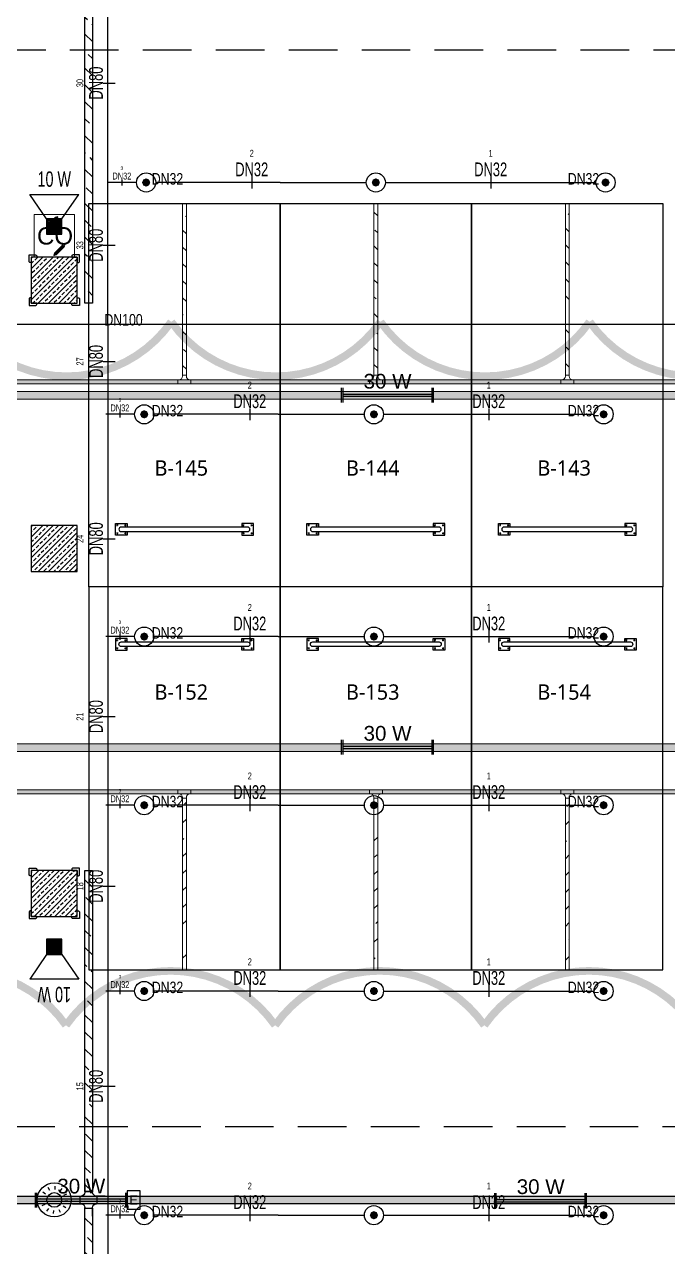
# Model space of a CAD drawing. Header units: millimetres. Extents: x -379292 to 1221486, y 92049 to 447512.
# Drawn here: x -218145 to -209745, y 236010 to 251956 of the extents above; entities that cross this region are included whole.
import ezdxf
from ezdxf.enums import TextEntityAlignment as Align

# ---------------------------------------------------------------- set-up
doc = ezdxf.new("R2010")
doc.units = ezdxf.units.MM
doc.linetypes.add('HIDDEN', pattern=[9.525, 6.35, -3.175])
for name, color, linetype in [('-M-YNGN-BORUID', 7, 'Continuous'), ('-M-YNGN-BORUUZUN', 7, 'Continuous'), ('-M-YNGN-BORUYUK', 7, 'Continuous'), ('-M-YNGN-SPR-YUK', 7, 'Continuous'), ('-M-YNGN-ZON1-CAP-', 7, 'Continuous'), ('-M-YNGN-ZON1-SPR-', 7, 'Continuous'), ('05_HATCH CONCRETE', 141, 'Continuous'), ('05_SYMBOL', 2, 'Continuous'), ('08_DEDECTOR FLASOR', 3, 'Continuous'), ('08_HORN', 4, 'Continuous'), ('08_LAMP', 4, 'Continuous'), ('08_LOUD SYSTEM', 4, 'Continuous'), ('202-A-Y-MahalAd', 141, 'Continuous'), ('E_CT_ZA', 6, 'Continuous')]:
    doc.layers.add(name, color=color, linetype=linetype)
doc.layers.add('-M-YNGN-SPR-CAPCIZGI', color=188, linetype='Continuous', plot=False)
for name, color, linetype, lineweight in [('-M-YNGN-ZON1', 5, 'SP', 30), ('08_DEDECTOR', 3, 'Continuous', 9), ('E_CT_AYDINLATMA', 3, 'Continuous', 9), ('E_CT_KIRMIZI', 1, 'Continuous', 9)]:
    doc.layers.add(name, color=color, linetype=linetype, lineweight=lineweight)
doc.styles.add('CIZGI', font='tahoma.ttf', dxfattribs={"width": 0.8, "oblique": 20})
doc.styles.add('HCAD', font='HCAD.SHX', dxfattribs={"width": 0.8, "height": 0.2})
doc.styles.add('PIPESIZE', font='hcad.shx', dxfattribs={"width": 0.8})
doc.styles.add('SPR-NOT', font='romans.shx')
doc.styles.get("Standard").update_dxf_attribs({"font": 'segoeuil.ttf'})
doc.styles.add('TR', font='tsimpali.shx', dxfattribs={"width": 0.7})
doc.styles.add('YAZI-2', font='arial.ttf', dxfattribs={"height": 2})
doc.styles.add('YAZI-3', font='arial.ttf', dxfattribs={"height": 3})
doc.linetypes.add('SP', pattern='A,2,-0.1,["SP",CIZGI,S=0.14,R=0.2,X=0,Y=-0.07],-0.255', length=2.355)
pattern_1 = [(225, (905000, -3e-07), (67.351921, -67.351921), []), (225, (904932.65, -3e-07), (67.351921, -67.351921), [47.625, -23.8125])]

# ---------------------------------------------------------------- blocks, each defined once
blk = doc.blocks.new('202_Vida')
at = {"color": 0, "linetype": 'ByBlock', "ltscale": 0.2}
for points in [[(1, 0), (-1, 0)], [(0, 1), (0, -1)]]:
    blk.add_lwpolyline(points, dxfattribs=at)
at = {"color": 0, "linetype": 'ByBlock'}
for radius in [0.42, 0.23, 0.155]:
    blk.add_circle((0, 0), radius, dxfattribs=at)
blk = doc.blocks.new('202_Stoper')
at = {"color": 0, "linetype": 'ByBlock'}
for points in [[(-750, -30), (-750, -75), (-900, -75), (-900, 75), (-750, 75), (-750, 30)], [(750, -30), (750, -75), (900, -75), (900, 75), (750, 75), (750, 30)]]:
    blk.add_lwpolyline(points, dxfattribs=at)
blk.add_lwpolyline([(825, -30, 1), (825, 30), (-825, 30, 1), (-825, -30)], format="xyb", close=True, dxfattribs=at)
at = {"color": 0, "linetype": 'ByBlock', "yscale": 10, "zscale": 10, "rotation": 180}
for p, xscale in [((-877, 53), -10), ((-772, 53), 10), ((772, 53), -10), ((877, 53), 10)]:
    blk.add_blockref('202_Vida', p, dxfattribs=dict(at, xscale=xscale))
at = {"color": 0, "linetype": 'ByBlock', "yscale": 10, "zscale": 10}
for p, xscale in [((-877, -52), 10), ((-772, -52), -10), ((772, -52), 10), ((877, -52), -10)]:
    blk.add_blockref('202_Vida', p, dxfattribs=dict(at, xscale=xscale))
blk = doc.blocks.new('202_Mahalblok')
at = {"color": 0, "linetype": 'ByBlock', "flags": 128}
blk.add_lwpolyline([(0, 0), (0, 5000), (2500, 5000), (2500, 0)], close=True, dxfattribs=at)
at = {"color": 252}
blk.add_blockref('202_Stoper', (1250, 750), dxfattribs=at)
at = {"color": 0, "linetype": 'ByBlock', "ltscale": 25}
blk.add_attdef('MAHALNO', text='', height=200, dxfattribs=at).set_placement((1209, 1390), align=Align.BOTTOM_CENTER)
blk = doc.blocks.new('bariyer')
at = {"color": 8, "ltscale": 25}
blk.add_lwpolyline([(0, -70), (15, -70, 0.414214), (30, -55), (30, 30), (-55, 30, 0.414214), (-70, 15), (-70, 0), (0, 0)], format="xyb", close=True, dxfattribs=at)
blk = doc.blocks.new('OtoParkBodrumKatMimari')
at = {"layer": '05_HATCH CONCRETE'}
h = blk.add_hatch(dxfattribs=at)
h.set_pattern_fill('ANSI33', color=8, scale=15, angle=180, style=0)
h.set_pattern_definition(pattern_1)
h.paths.add_polyline_path([(28900, 148100), (28300, 148100), (28300, 147500), (28900, 147500)])
h = blk.add_hatch(dxfattribs=at)
h.set_pattern_fill('ANSI33', color=8, scale=15, angle=180, style=0)
h.set_pattern_definition(pattern_1)
h.paths.add_polyline_path([(28900, 144600), (28300, 144600), (28300, 144000), (28900, 144000)])
h = blk.add_hatch(dxfattribs=at)
h.set_pattern_fill('ANSI33', color=8, scale=15, angle=180, style=0)
h.set_pattern_definition(pattern_1)
h.paths.add_polyline_path([(28900, 140100), (28300, 140100), (28300, 139500), (28900, 139500)])
at = {"color": 5}
for points in [[(28900, 148100), (28300, 148100), (28300, 147500), (28900, 147500)], [(28900, 144600), (28300, 144600), (28300, 144000), (28900, 144000)], [(28900, 140100), (28300, 140100), (28300, 139500), (28900, 139500)]]:
    blk.add_lwpolyline(points, close=True, dxfattribs=at)
at = {"layer": '05_SYMBOL', "color": 252, "linetype": 'HIDDEN', "ltscale": 100}
blk.add_lwpolyline([(17400, 138759, 0.414214), (19400, 136759), (128500, 136759, 0.414214), (130500, 138759), (130500, 148800, 0.414214), (128500, 150800), (19400, 150800, 0.414214), (17400, 148800), (17400, 138759)], format="xyb", dxfattribs=at)
at = {"layer": '05_SYMBOL', "color": 8, "xscale": -1}
for p in [(28300, 148100), (28300, 140100)]:
    blk.add_blockref('bariyer', p, dxfattribs=at)
at = {"layer": '05_SYMBOL', "color": 8}
for p in [(28900, 148100), (28900, 140100)]:
    blk.add_blockref('bariyer', p, dxfattribs=at)
at = {"layer": '05_SYMBOL', "color": 8, "rotation": 180}
for p in [(28300, 147500), (28300, 139500)]:
    blk.add_blockref('bariyer', p, dxfattribs=at)
at = {"layer": '05_SYMBOL', "color": 8, "xscale": -1, "rotation": 180}
for p in [(28900, 147500), (28900, 139500)]:
    blk.add_blockref('bariyer', p, dxfattribs=at)
at = {"layer": '202-A-Y-MahalAd', "color": 8, "ltscale": 25}
for p, values in [((29050, 143800), {'MAHALNO': 'B-145'}), ((31550, 143800), {'MAHALNO': 'B-144'}), ((34050, 143800), {'MAHALNO': 'B-143'})]:
    blk.add_blockref('202_Mahalblok', p, dxfattribs=at).add_auto_attribs(values)
ref = blk.add_blockref('202_Mahalblok', (29050, 143800), dxfattribs=dict(at, xscale=-1, rotation=180))
ref.add_attrib('MAHALNO', 'B-152', dxfattribs={"layer": '0', "color": 0, "linetype": 'ByBlock', "ltscale": 25, "height": 200}).set_placement((30259, 142267), align=Align.BOTTOM_CENTER)
ref = blk.add_blockref('202_Mahalblok', (31550, 143800), dxfattribs=dict(at, xscale=-1, rotation=180))
ref.add_attrib('MAHALNO', 'B-153', dxfattribs={"layer": '0', "color": 0, "linetype": 'ByBlock', "ltscale": 25, "height": 200}).set_placement((32759, 142267), align=Align.BOTTOM_CENTER)
ref = blk.add_blockref('202_Mahalblok', (34050, 143800), dxfattribs=dict(at, xscale=-1, rotation=180))
ref.add_attrib('MAHALNO', 'B-154', dxfattribs={"layer": '0', "color": 0, "linetype": 'ByBlock', "ltscale": 25, "height": 200}).set_placement((35259, 142267), align=Align.BOTTOM_CENTER)
blk = doc.blocks.new('SP-C-UP-12')
at = {"ltscale": 10}
blk.add_line((0, 0), (0, 0), dxfattribs=at)
at = {"color": 1, "linetype": 'Continuous'}
blk.add_circle((0, 0), 12.5, dxfattribs=at)
at = {"ltscale": 10}
for points in [[(-5.4, 0), (-3.8, 3.8), (-3.8, -3.8), (0, 5.4)], [(-3.8, -3.8), (0, 5.4), (0, -5.4), (3.8, 3.8)], [(0, -5.4), (3.8, 3.8), (3.8, -3.8), (5.4, 0)]]:
    blk.add_solid(points, dxfattribs=at)
at = {"layer": '-M-YNGN-SPR-YUK', "style": 'SPR-NOT', "width": 0.5, "flags": 9}
for tag, p in [('YUK', (0, 17.8)), ('CAP', (0, 14.4)), ('TIP', (0.2, 10.8))]:
    blk.add_attdef(tag, text='', height=2.5, dxfattribs=at).set_placement(p, align=Align.MIDDLE_CENTER)
blk = doc.blocks.new('SPRKL100')
at = {"layer": '-M-YNGN-SPR-CAPCIZGI'}
blk.add_line((0, 0.431), (0, -0.431), dxfattribs=at)
at = {"layer": '-M-YNGN-BORUID', "color": 0, "style": 'HCAD', "width": 0.8, "flags": 1}
blk.add_attdef('DIC', text='', height=0.4, dxfattribs=at).set_placement((0, -1.693), align=Align.CENTER)
at = {"layer": '-M-YNGN-BORUUZUN', "color": 0, "style": 'HCAD', "width": 0.7}
blk.add_attdef('BOY', text='', height=0.8, dxfattribs=at).set_placement((0, -1.08), align=Align.CENTER)
at = {"layer": '-M-YNGN-BORUYUK', "color": 6, "style": 'PIPESIZE', "width": 0.8}
blk.add_attdef('YUK', text='', height=0.5, dxfattribs=at).set_placement((0, 1.866), align=Align.CENTER)
at = {"color": 0, "style": 'PIPESIZE', "width": 0.7}
blk.add_attdef('CAP', text='', height=1, dxfattribs=at).set_placement((0, 0.45), align=Align.CENTER)
blk = doc.blocks.new('A$C69E769C9')
at = {"layer": '-M-YNGN-ZON1', "linetype": 'SP', "ltscale": 500}
for p, q in [((1967.3, 0), (1967.3, 2880.3)), ((2004.8, 185.3), (1967.3, 185.3)), ((2192.3, 185.3), (2029.8, 185.3)), ((2192.3, 185.3), (2304.8, 185.3)), ((2329.8, 185.3), (2604.8, 185.3)), ((5329.8, 0), (0.1, 0)), ((1967.3, 0), (1967.3, -2214.7)), ((2002.3, -117.2), (1964.8, -117.2)), ((2189.8, -117.2), (2027.3, -117.2)), ((2189.8, -117.2), (2302.3, -117.2)), ((2327.3, -117.2), (2602.3, -117.2)), ((2002.3, -407.2), (1964.8, -407.2)), ((2189.8, -407.2), (2027.3, -407.2)), ((2189.8, -407.2), (2302.3, -407.2)), ((2327.3, -407.2), (2602.3, -407.2)), ((2002.3, -627.2), (1964.8, -627.2)), ((2189.8, -627.2), (2027.3, -627.2)), ((2189.8, -627.2), (2302.3, -627.2)), ((2327.3, -627.2), (2602.3, -627.2)), ((2002.3, -869.7), (1964.8, -869.7)), ((2189.8, -869.7), (2027.3, -869.7)), ((2189.8, -869.7), (2302.3, -869.7)), ((2327.3, -869.7), (2602.3, -869.7)), ((2002.3, -1162.2), (1964.8, -1162.2)), ((2189.8, -1162.2), (2027.3, -1162.2)), ((2189.8, -1162.2), (2302.3, -1162.2)), ((2327.3, -1162.2), (2602.3, -1162.2))]:
    blk.add_line(p, q, dxfattribs=at)
at = {"layer": '-M-YNGN-ZON1-CAP-'}
ref = blk.add_blockref('SPRKL100', (1968.9, 315), dxfattribs=dict(at, xscale=18.00000000000009, yscale=18.00000000000009, zscale=18.00000000000009, rotation=90))
ref.add_attrib('YUK', '30', dxfattribs={"layer": '-M-YNGN-BORUYUK', "color": 6, "height": 9, "rotation": 90, "style": 'PIPESIZE', "width": 0.8}).set_placement((1935.3, 315), align=Align.CENTER)
ref.add_attrib('CAP', 'DN80', dxfattribs={"layer": '0', "color": 0, "height": 18, "rotation": 90, "style": 'PIPESIZE', "width": 0.7}).set_placement((1960.8, 315), align=Align.CENTER)
ref = blk.add_blockref('SPRKL100', (2155.2, 185.3), dxfattribs=dict(at, xscale=18, yscale=18, zscale=18))
ref.add_attrib('YUK', '2', dxfattribs={"layer": '-M-YNGN-BORUYUK', "color": 6, "height": 9, "style": 'PIPESIZE', "width": 0.8}).set_placement((2155.2, 218.9), align=Align.CENTER)
ref.add_attrib('CAP', 'DN32', dxfattribs={"layer": '0', "color": 0, "height": 18, "style": 'PIPESIZE', "width": 0.7}).set_placement((2155.2, 193.4), align=Align.CENTER)
ref = blk.add_blockref('SPRKL100', (2467.3, 185.3), dxfattribs=dict(at, xscale=18, yscale=18, zscale=18))
ref.add_attrib('YUK', '1', dxfattribs={"layer": '-M-YNGN-BORUYUK', "color": 6, "height": 9, "style": 'PIPESIZE', "width": 0.8}).set_placement((2467.3, 218.9), align=Align.CENTER)
ref.add_attrib('CAP', 'DN32', dxfattribs={"layer": '0', "color": 0, "height": 18, "style": 'PIPESIZE', "width": 0.7}).set_placement((2467.3, 193.4), align=Align.CENTER)
ref = blk.add_blockref('SPRKL100', (1985.6, 185.1), dxfattribs=dict(at, xscale=9, yscale=9, zscale=9))
ref.add_attrib('YUK', '3', dxfattribs={"layer": '-M-YNGN-BORUYUK', "color": 6, "height": 4.5, "style": 'PIPESIZE', "width": 0.8}).set_placement((1985.6, 201.9), align=Align.CENTER)
ref.add_attrib('CAP', 'DN32', dxfattribs={"layer": '0', "color": 0, "height": 9, "style": 'PIPESIZE', "width": 0.7}).set_placement((1985.6, 189.2), align=Align.CENTER)
ref = blk.add_blockref('SPRKL100', (1968.9, 103.4), dxfattribs=dict(at, xscale=18.00000000000009, yscale=18.00000000000009, zscale=18.00000000000009, rotation=90))
ref.add_attrib('YUK', '33', dxfattribs={"layer": '-M-YNGN-BORUYUK', "color": 6, "height": 9, "rotation": 90, "style": 'PIPESIZE', "width": 0.8}).set_placement((1935.3, 103.4), align=Align.CENTER)
ref.add_attrib('CAP', 'DN80', dxfattribs={"layer": '0', "color": 0, "height": 18, "rotation": 90, "style": 'PIPESIZE', "width": 0.7}).set_placement((1960.8, 103.4), align=Align.CENTER)
ref = blk.add_blockref('SPRKL100', (1968.9, -48.2), dxfattribs=dict(at, xscale=18.00000000000009, yscale=18.00000000000009, zscale=18.00000000000009, rotation=90))
ref.add_attrib('YUK', '27', dxfattribs={"layer": '-M-YNGN-BORUYUK', "color": 6, "height": 9, "rotation": 90, "style": 'PIPESIZE', "width": 0.8}).set_placement((1935.3, -48.2), align=Align.CENTER)
ref.add_attrib('CAP', 'DN80', dxfattribs={"layer": '0', "color": 0, "height": 18, "rotation": 90, "style": 'PIPESIZE', "width": 0.7}).set_placement((1960.8, -48.2), align=Align.CENTER)
ref = blk.add_blockref('SPRKL100', (2152.7, -117.2), dxfattribs=dict(at, xscale=18, yscale=18, zscale=18))
ref.add_attrib('YUK', '2', dxfattribs={"layer": '-M-YNGN-BORUYUK', "color": 6, "height": 9, "style": 'PIPESIZE', "width": 0.8}).set_placement((2152.7, -83.6), align=Align.CENTER)
ref.add_attrib('CAP', 'DN32', dxfattribs={"layer": '0', "color": 0, "height": 18, "style": 'PIPESIZE', "width": 0.7}).set_placement((2152.7, -109.1), align=Align.CENTER)
ref = blk.add_blockref('SPRKL100', (2464.8, -117.2), dxfattribs=dict(at, xscale=18, yscale=18, zscale=18))
ref.add_attrib('YUK', '1', dxfattribs={"layer": '-M-YNGN-BORUYUK', "color": 6, "height": 9, "style": 'PIPESIZE', "width": 0.8}).set_placement((2464.8, -83.6), align=Align.CENTER)
ref.add_attrib('CAP', 'DN32', dxfattribs={"layer": '0', "color": 0, "height": 18, "style": 'PIPESIZE', "width": 0.7}).set_placement((2464.8, -109.1), align=Align.CENTER)
ref = blk.add_blockref('SPRKL100', (1983.1, -117.4), dxfattribs=dict(at, xscale=9, yscale=9, zscale=9))
ref.add_attrib('YUK', '3', dxfattribs={"layer": '-M-YNGN-BORUYUK', "color": 6, "height": 4.5, "style": 'PIPESIZE', "width": 0.8}).set_placement((1983.1, -100.6), align=Align.CENTER)
ref.add_attrib('CAP', 'DN32', dxfattribs={"layer": '0', "color": 0, "height": 9, "style": 'PIPESIZE', "width": 0.7}).set_placement((1983.1, -113.3), align=Align.CENTER)
ref = blk.add_blockref('SPRKL100', (1968.9, -279.6), dxfattribs=dict(at, xscale=18.00000000000009, yscale=18.00000000000009, zscale=18.00000000000009, rotation=90))
ref.add_attrib('YUK', '24', dxfattribs={"layer": '-M-YNGN-BORUYUK', "color": 6, "height": 9, "rotation": 90, "style": 'PIPESIZE', "width": 0.8}).set_placement((1935.3, -279.6), align=Align.CENTER)
ref.add_attrib('CAP', 'DN80', dxfattribs={"layer": '0', "color": 0, "height": 18, "rotation": 90, "style": 'PIPESIZE', "width": 0.7}).set_placement((1960.8, -279.6), align=Align.CENTER)
ref = blk.add_blockref('SPRKL100', (2152.7, -407.2), dxfattribs=dict(at, xscale=18, yscale=18, zscale=18))
ref.add_attrib('YUK', '2', dxfattribs={"layer": '-M-YNGN-BORUYUK', "color": 6, "height": 9, "style": 'PIPESIZE', "width": 0.8}).set_placement((2152.7, -373.6), align=Align.CENTER)
ref.add_attrib('CAP', 'DN32', dxfattribs={"layer": '0', "color": 0, "height": 18, "style": 'PIPESIZE', "width": 0.7}).set_placement((2152.7, -399.1), align=Align.CENTER)
ref = blk.add_blockref('SPRKL100', (2464.8, -407.2), dxfattribs=dict(at, xscale=18, yscale=18, zscale=18))
ref.add_attrib('YUK', '1', dxfattribs={"layer": '-M-YNGN-BORUYUK', "color": 6, "height": 9, "style": 'PIPESIZE', "width": 0.8}).set_placement((2464.8, -373.6), align=Align.CENTER)
ref.add_attrib('CAP', 'DN32', dxfattribs={"layer": '0', "color": 0, "height": 18, "style": 'PIPESIZE', "width": 0.7}).set_placement((2464.8, -399.1), align=Align.CENTER)
ref = blk.add_blockref('SPRKL100', (1983.1, -407.4), dxfattribs=dict(at, xscale=9, yscale=9, zscale=9))
ref.add_attrib('YUK', '3', dxfattribs={"layer": '-M-YNGN-BORUYUK', "color": 6, "height": 4.5, "style": 'PIPESIZE', "width": 0.8}).set_placement((1983.1, -390.6), align=Align.CENTER)
ref.add_attrib('CAP', 'DN32', dxfattribs={"layer": '0', "color": 0, "height": 9, "style": 'PIPESIZE', "width": 0.7}).set_placement((1983.1, -403.3), align=Align.CENTER)
ref = blk.add_blockref('SPRKL100', (1968.9, -511.6), dxfattribs=dict(at, xscale=18.00000000000009, yscale=18.00000000000009, zscale=18.00000000000009, rotation=90))
ref.add_attrib('YUK', '21', dxfattribs={"layer": '-M-YNGN-BORUYUK', "color": 6, "height": 9, "rotation": 90, "style": 'PIPESIZE', "width": 0.8}).set_placement((1935.3, -511.6), align=Align.CENTER)
ref.add_attrib('CAP', 'DN80', dxfattribs={"layer": '0', "color": 0, "height": 18, "rotation": 90, "style": 'PIPESIZE', "width": 0.7}).set_placement((1960.8, -511.6), align=Align.CENTER)
ref = blk.add_blockref('SPRKL100', (2152.7, -627.2), dxfattribs=dict(at, xscale=18, yscale=18, zscale=18))
ref.add_attrib('YUK', '2', dxfattribs={"layer": '-M-YNGN-BORUYUK', "color": 6, "height": 9, "style": 'PIPESIZE', "width": 0.8}).set_placement((2152.7, -593.6), align=Align.CENTER)
ref.add_attrib('CAP', 'DN32', dxfattribs={"layer": '0', "color": 0, "height": 18, "style": 'PIPESIZE', "width": 0.7}).set_placement((2152.7, -619.1), align=Align.CENTER)
ref = blk.add_blockref('SPRKL100', (2464.8, -627.2), dxfattribs=dict(at, xscale=18, yscale=18, zscale=18))
ref.add_attrib('YUK', '1', dxfattribs={"layer": '-M-YNGN-BORUYUK', "color": 6, "height": 9, "style": 'PIPESIZE', "width": 0.8}).set_placement((2464.8, -593.6), align=Align.CENTER)
ref.add_attrib('CAP', 'DN32', dxfattribs={"layer": '0', "color": 0, "height": 18, "style": 'PIPESIZE', "width": 0.7}).set_placement((2464.8, -619.1), align=Align.CENTER)
ref = blk.add_blockref('SPRKL100', (1983.1, -627.4), dxfattribs=dict(at, xscale=9, yscale=9, zscale=9))
ref.add_attrib('YUK', '3', dxfattribs={"layer": '-M-YNGN-BORUYUK', "color": 6, "height": 4.5, "style": 'PIPESIZE', "width": 0.8}).set_placement((1983.1, -610.6), align=Align.CENTER)
ref.add_attrib('CAP', 'DN32', dxfattribs={"layer": '0', "color": 0, "height": 9, "style": 'PIPESIZE', "width": 0.7}).set_placement((1983.1, -623.3), align=Align.CENTER)
ref = blk.add_blockref('SPRKL100', (1968.9, -733), dxfattribs=dict(at, xscale=18.00000000000009, yscale=18.00000000000009, zscale=18.00000000000009, rotation=90))
ref.add_attrib('YUK', '18', dxfattribs={"layer": '-M-YNGN-BORUYUK', "color": 6, "height": 9, "rotation": 90, "style": 'PIPESIZE', "width": 0.8}).set_placement((1935.3, -733), align=Align.CENTER)
ref.add_attrib('CAP', 'DN80', dxfattribs={"layer": '0', "color": 0, "height": 18, "rotation": 90, "style": 'PIPESIZE', "width": 0.7}).set_placement((1960.8, -733), align=Align.CENTER)
ref = blk.add_blockref('SPRKL100', (2152.7, -869.7), dxfattribs=dict(at, xscale=18, yscale=18, zscale=18))
ref.add_attrib('YUK', '2', dxfattribs={"layer": '-M-YNGN-BORUYUK', "color": 6, "height": 9, "style": 'PIPESIZE', "width": 0.8}).set_placement((2152.7, -836.1), align=Align.CENTER)
ref.add_attrib('CAP', 'DN32', dxfattribs={"layer": '0', "color": 0, "height": 18, "style": 'PIPESIZE', "width": 0.7}).set_placement((2152.7, -861.6), align=Align.CENTER)
ref = blk.add_blockref('SPRKL100', (2464.8, -869.7), dxfattribs=dict(at, xscale=18, yscale=18, zscale=18))
ref.add_attrib('YUK', '1', dxfattribs={"layer": '-M-YNGN-BORUYUK', "color": 6, "height": 9, "style": 'PIPESIZE', "width": 0.8}).set_placement((2464.8, -836.1), align=Align.CENTER)
ref.add_attrib('CAP', 'DN32', dxfattribs={"layer": '0', "color": 0, "height": 18, "style": 'PIPESIZE', "width": 0.7}).set_placement((2464.8, -861.6), align=Align.CENTER)
ref = blk.add_blockref('SPRKL100', (1983.1, -869.9), dxfattribs=dict(at, xscale=9, yscale=9, zscale=9))
ref.add_attrib('YUK', '3', dxfattribs={"layer": '-M-YNGN-BORUYUK', "color": 6, "height": 4.5, "style": 'PIPESIZE', "width": 0.8}).set_placement((1983.1, -853.1), align=Align.CENTER)
ref.add_attrib('CAP', 'DN32', dxfattribs={"layer": '0', "color": 0, "height": 9, "style": 'PIPESIZE', "width": 0.7}).set_placement((1983.1, -865.8), align=Align.CENTER)
ref = blk.add_blockref('SPRKL100', (1968.9, -994), dxfattribs=dict(at, xscale=18.00000000000009, yscale=18.00000000000009, zscale=18.00000000000009, rotation=90))
ref.add_attrib('YUK', '15', dxfattribs={"layer": '-M-YNGN-BORUYUK', "color": 6, "height": 9, "rotation": 90, "style": 'PIPESIZE', "width": 0.8}).set_placement((1935.3, -994), align=Align.CENTER)
ref.add_attrib('CAP', 'DN80', dxfattribs={"layer": '0', "color": 0, "height": 18, "rotation": 90, "style": 'PIPESIZE', "width": 0.7}).set_placement((1960.8, -994), align=Align.CENTER)
ref = blk.add_blockref('SPRKL100', (2152.7, -1162.2), dxfattribs=dict(at, xscale=18, yscale=18, zscale=18))
ref.add_attrib('YUK', '2', dxfattribs={"layer": '-M-YNGN-BORUYUK', "color": 6, "height": 9, "style": 'PIPESIZE', "width": 0.8}).set_placement((2152.7, -1128.6), align=Align.CENTER)
ref.add_attrib('CAP', 'DN32', dxfattribs={"layer": '0', "color": 0, "height": 18, "style": 'PIPESIZE', "width": 0.7}).set_placement((2152.7, -1154.1), align=Align.CENTER)
ref = blk.add_blockref('SPRKL100', (2464.8, -1162.2), dxfattribs=dict(at, xscale=18, yscale=18, zscale=18))
ref.add_attrib('YUK', '1', dxfattribs={"layer": '-M-YNGN-BORUYUK', "color": 6, "height": 9, "style": 'PIPESIZE', "width": 0.8}).set_placement((2464.8, -1128.6), align=Align.CENTER)
ref.add_attrib('CAP', 'DN32', dxfattribs={"layer": '0', "color": 0, "height": 18, "style": 'PIPESIZE', "width": 0.7}).set_placement((2464.8, -1154.1), align=Align.CENTER)
ref = blk.add_blockref('SPRKL100', (1983.1, -1162.4), dxfattribs=dict(at, xscale=9, yscale=9, zscale=9))
ref.add_attrib('YUK', '3', dxfattribs={"layer": '-M-YNGN-BORUYUK', "color": 6, "height": 4.5, "style": 'PIPESIZE', "width": 0.8}).set_placement((1983.1, -1145.6), align=Align.CENTER)
ref.add_attrib('CAP', 'DN32', dxfattribs={"layer": '0', "color": 0, "height": 9, "style": 'PIPESIZE', "width": 0.7}).set_placement((1983.1, -1158.3), align=Align.CENTER)
at = {"layer": '-M-YNGN-ZON1-SPR-', "linetype": 'Continuous'}
for p in [(2017.3, 185.3), (2317.3, 185.3), (2617.3, 185.3), (2014.8, -117.2), (2314.8, -117.2), (2614.8, -117.2), (2014.8, -407.2), (2314.8, -407.2), (2614.8, -407.2), (2014.8, -627.2), (2314.8, -627.2), (2614.8, -627.2), (2014.8, -869.7), (2314.8, -869.7), (2614.8, -869.7), (2014.8, -1162.2), (2314.8, -1162.2), (2614.8, -1162.2)]:
    blk.add_blockref('SP-C-UP-12', p, dxfattribs=at)
at = {"layer": '-M-YNGN-ZON1-CAP-', "ltscale": 20, "style": 'PIPESIZE', "width": 0.8}
for s, p in [('DN32', (2045.2, 190.1)), ('DN32', (2588.5, 190.1)), ('DN100', (1987.8, 6.2)), ('DN32', (2045.2, -112.4)), ('DN32', (2588.5, -112.4)), ('DN32', (2045.2, -402.4)), ('DN32', (2588.5, -402.4)), ('DN32', (2045.2, -622.4)), ('DN32', (2588.5, -622.4)), ('DN32', (2045.2, -864.9)), ('DN32', (2588.5, -864.9)), ('DN32', (2045.2, -1157.4)), ('DN32', (2588.5, -1157.4))]:
    blk.add_text(s, height=15, dxfattribs=at).set_placement(p, align=Align.MIDDLE_CENTER)
blk = doc.blocks.new('*U619')
h = blk.add_hatch()
h.set_pattern_fill('ANSI33', color=0, scale=50, angle=1, style=0)
h.paths.add_polyline_path([(-8122, 100), (40923, 100), (40923, 0), (-8122, 0)])
at = {"color": 0}
blk.add_lwpolyline([(-8122, 100), (40923, 100), (40923, 0), (-8122, 0)], close=True, dxfattribs=at)
at = {"ltscale": 25, "flags": 1}
for tag, p in [('YUKSEKLIK', (-229, -149)), ('KALINLIK', (-229, -213))]:
    blk.add_attdef(tag, p, '', height=50, dxfattribs=at)
blk = doc.blocks.new('*U622')
h = blk.add_hatch()
h.set_pattern_fill('ANSI33', color=0, scale=50, angle=1, style=0)
h.paths.add_polyline_path([(-9122, 100), (36673, 100), (36673, 0), (-9122, 0)])
at = {"color": 0}
blk.add_lwpolyline([(-9122, 100), (36673, 100), (36673, 0), (-9122, 0)], close=True, dxfattribs=at)
at = {"ltscale": 25, "flags": 1}
for tag, p in [('YUKSEKLIK', (-229, -149)), ('KALINLIK', (-229, -213))]:
    blk.add_attdef(tag, p, '', height=50, dxfattribs=at)
blk = doc.blocks.new('*U653')
h = blk.add_hatch()
h.set_pattern_fill('ANSI33', color=0, scale=50, angle=1, style=0)
h.paths.add_polyline_path([(-115024, 100), (-249, 100), (-249, 0), (-115024, 0)])
at = {"color": 0}
blk.add_lwpolyline([(-115024, 100), (-249, 100), (-249, 0), (-115024, 0)], close=True, dxfattribs=at)
at = {"ltscale": 25, "flags": 1}
for tag, p in [('YUKSEKLIK', (-229, -149)), ('KALINLIK', (-229, -213))]:
    blk.add_attdef(tag, p, '', height=50, dxfattribs=at)
blk = doc.blocks.new('*U743')
h = blk.add_hatch()
h.set_pattern_fill('ANSI33', color=0, scale=50, angle=1, style=0)
h.paths.add_polyline_path([(-53157, 50), (113, 50), (113, 0), (-53157, 0)])
at = {"color": 0}
blk.add_lwpolyline([(-53157, 50), (113, 50), (113, 0), (-53157, 0)], close=True, dxfattribs=at)
at = {"ltscale": 25, "flags": 1}
for tag, p in [('YUKSEKLIK', (-229, -149)), ('KALINLIK', (-229, -213))]:
    blk.add_attdef(tag, p, '', height=50, dxfattribs=at)
blk = doc.blocks.new('*U744')
h = blk.add_hatch()
h.set_pattern_fill('ANSI33', color=0, scale=50, angle=1, style=0)
h.paths.add_polyline_path([(-53157, 50), (113, 50), (113, 0), (-53157, 0)])
at = {"color": 0}
blk.add_lwpolyline([(-53157, 50), (113, 50), (113, 0), (-53157, 0)], close=True, dxfattribs=at)
at = {"ltscale": 25, "flags": 1}
for tag, p in [('YUKSEKLIK', (-229, -149)), ('KALINLIK', (-229, -213))]:
    blk.add_attdef(tag, p, '', height=50, dxfattribs=at)
blk = doc.blocks.new('*U829')
h = blk.add_hatch()
h.set_pattern_fill('ANSI33', color=0, scale=50, angle=1, style=0)
h.paths.add_polyline_path([(-4050, 100), (140, 100), (140, 0), (-4050, 0)])
at = {"color": 0}
blk.add_lwpolyline([(-4050, 100), (140, 100), (140, 0), (-4050, 0)], close=True, dxfattribs=at)
at = {"ltscale": 25, "flags": 1}
for tag, p in [('YUKSEKLIK', (-229, -149)), ('KALINLIK', (-229, -213))]:
    blk.add_attdef(tag, p, '', height=50, dxfattribs=at)
blk = doc.blocks.new('*U344')
at = {"color": 0}
for p, q in [((0, 428), (0, 314)), ((0, 324), (100, 324)), ((100, 428), (100, 314)), ((-164, 264), (-50, 264)), ((-164, 164), (-50, 164)), ((-60, 264), (-60, 164)), ((264, 264), (150, 264)), ((264, 164), (150, 164)), ((160, 264), (160, 164)), ((0, 0), (0, 114)), ((0, 104), (100, 104)), ((100, 0), (100, 114))]:
    blk.add_line(p, q, dxfattribs=at)
for centre, start, end in [((-50, 314), 270, 0), ((-50, 114), 0, 90), ((150, 314), 180, 270), ((150, 114), 90, 180)]:
    blk.add_arc(centre, 50, start, end, dxfattribs=at)
blk = doc.blocks.new('*U830')
h = blk.add_hatch()
h.set_pattern_fill('ANSI33', color=0, scale=50, angle=1, style=0)
h.paths.add_polyline_path([(-4231, 100), (-41, 100), (-41, 0), (-4231, 0)])
at = {"color": 0}
blk.add_lwpolyline([(-4231, 100), (-41, 100), (-41, 0), (-4231, 0)], close=True, dxfattribs=at)
at = {"ltscale": 25, "flags": 1}
for tag, p in [('YUKSEKLIK', (-229, -149)), ('KALINLIK', (-229, -213))]:
    blk.add_attdef(tag, p, '', height=50, dxfattribs=at)
blk = doc.blocks.new('*U850')
h = blk.add_hatch()
h.set_pattern_fill('ANSI33', color=0, scale=50, angle=1, style=0)
h.paths.add_polyline_path([(-4413, 100), (9, 100), (9, 0), (-4413, 0)])
at = {"color": 0}
blk.add_lwpolyline([(-4413, 100), (9, 100), (9, 0), (-4413, 0)], close=True, dxfattribs=at)
at = {"ltscale": 25, "flags": 1}
for tag, p in [('YUKSEKLIK', (-229, -149)), ('KALINLIK', (-229, -213))]:
    blk.add_attdef(tag, p, '', height=50, dxfattribs=at)
blk = doc.blocks.new('*U977')
h = blk.add_hatch()
h.set_pattern_fill('ANSI33', color=0, scale=50, angle=1, style=0)
h.paths.add_polyline_path([(-56036, 100), (-895, 100), (-895, 0), (-56036, 0)])
at = {"color": 0}
blk.add_lwpolyline([(-56036, 100), (-895, 100), (-895, 0), (-56036, 0)], close=True, dxfattribs=at)
at = {"ltscale": 25, "flags": 1}
for tag, p in [('YUKSEKLIK', (-229, -149)), ('KALINLIK', (-229, -213))]:
    blk.add_attdef(tag, p, '', height=50, dxfattribs=at)
blk = doc.blocks.new('40 W SIVA ÜSTÜ ETANJ LED 50')
at = {"layer": '08_LAMP'}
for p, q in [((-625, -100), (-625, 100)), ((-605, -100), (-605, 100)), ((-605, 15), (605, 15)), ((605, -100), (605, 100)), ((625, -100), (625, 100)), ((-605, -15), (605, -15))]:
    blk.add_line(p, q, dxfattribs=at)
at = {"layer": '08_LAMP', "color": 2, "style": 'YAZI-2'}
blk.add_text('30 W', height=200, dxfattribs=at).set_placement((0, 90), align=Align.CENTER)
blk = doc.blocks.new('40 W SIVA ÜSTÜ ETANJ LED 50--')
at = {"layer": '08_LAMP'}
for p, q in [((-625, -100), (-625, 100)), ((-605, -100), (-605, 100)), ((-605, 15), (605, 15)), ((605, -100), (605, 100)), ((625, -100), (625, 100)), ((-605, -15), (605, -15))]:
    blk.add_line(p, q, dxfattribs=at)
at = {"layer": '08_LAMP', "color": 2, "style": 'YAZI-2'}
blk.add_text('30 W', height=200, dxfattribs=at).set_placement((0, 90), align=Align.CENTER)
blk = doc.blocks.new('40 W SIVA ÜSTÜ ETANJ LED E 50')
at = {"layer": '08_LAMP'}
for p, q in [((-625, -100), (-625, 100)), ((-605, -100), (-605, 100)), ((-605, 15), (605, 15)), ((605, -100), (605, 100)), ((625, -100), (625, 100)), ((-605, -15), (605, -15))]:
    blk.add_line(p, q, dxfattribs=at)
blk.add_lwpolyline([(625, -125), (800, -125), (800, 125), (625, 125)], close=True, dxfattribs=at)
at = {"layer": '08_LAMP', "color": 2, "style": 'YAZI-2'}
blk.add_text('30 W', height=200, dxfattribs=at).set_placement((0, 90), align=Align.CENTER)
blk.add_text('E', height=125, dxfattribs=at).set_placement((713, 0), align=Align.MIDDLE)
blk = doc.blocks.new('CO 250')
at = {"layer": '08_DEDECTOR'}
for p, q in [((17, 243), (-84, 142)), ((45, 251), (-74, 132)), ((37, 223), (-64, 122)), ((45, 250), (45, 243)), ((114, -136), (-5, -255)), ((104, -126), (3, -227)), ((124, -146), (23, -247)), ((-5, -247), (-5, -255)), ((-5, -255), (3, -255))]:
    blk.add_line(p, q, dxfattribs=at)
at = {"layer": '08_DEDECTOR', "ltscale": 25}
blk.add_lwpolyline([(-262, 278), (-262, -278), (262, -278), (262, 278)], close=True, dxfattribs=at)
at = {"layer": '08_DEDECTOR'}
for centre, radius, start, end in [((37, 223), 27.7, 72.9688, 135), ((17, 243), 27.7, 315, 0), ((-55, 112), 41.6, 135, 180), ((-55, 112), 27.7, 135, 180), ((-55, 112), 13.9, 135, 180), ((95, -116), 13.9, 315, 350.4112), ((95, -116), 27.7, 315, 355.2224), ((95, -116), 41.6, 315, 356.817), ((23, -247), 27.7, 135, 180), ((3, -227), 27.7, 270, 315)]:
    blk.add_arc(centre, radius, start, end, dxfattribs=at)
at = {"layer": '08_DEDECTOR', "color": 3, "style": 'YAZI-3'}
blk.add_text('CO', height=225, dxfattribs=at).set_placement((-226, -113))
blk = doc.blocks.new('KORNA ORT TAVAN')
at = {"layer": '08_HORN', "color": 3}
for p, q in [((-60, 124), (-79, 162)), ((10, 137), (13, 179)), ((-137, 10), (-179, 13)), ((-114, 77), (-149, 101)), ((77, 114), (101, 149)), ((124, 60), (162, 79)), ((-124, -60), (-162, -79)), ((-77, -114), (-101, -149)), ((-10, -137), (-13, -179)), ((60, -124), (79, -162)), ((114, -77), (149, -101)), ((137, -10), (179, -13))]:
    blk.add_line(p, q, dxfattribs=at)
at = {"layer": '08_HORN', "color": 1}
for major_axis, start_param, end_param in [((0, 222), 4.712358, 10.995543), ((0, 95.8), -1.570763777940356, 4.712421529239229)]:
    blk.add_ellipse((0, 0), major_axis=major_axis, ratio=1, start_param=start_param, end_param=end_param, dxfattribs=at)
blk = doc.blocks.new('15 W HORN 100_HARİCİ TİP')
at = {"layer": '08_LOUD SYSTEM'}
h = blk.add_hatch(dxfattribs=at)
h.set_pattern_fill('ANSI31', color=2, scale=4.8)
h.set_pattern_definition([(45, (-341645.439, -380325.335), (-10.77630735, 10.77630735), [])])
h.paths.add_polyline_path([(-100, 0), (100, 0), (100, 200), (-100, 200)])
at = {"layer": '08_LOUD SYSTEM', "ltscale": 2}
for p, q in [((-320, 520), (320, 520)), ((-100, 200), (-320, 520)), ((100, 200), (320, 520))]:
    blk.add_line(p, q, dxfattribs=at)
at = {"layer": '08_LOUD SYSTEM'}
blk.add_lwpolyline([(100, 0), (100, 200), (-100, 200), (-100, 0)], close=True, dxfattribs=at)
at = {"layer": '08_LOUD SYSTEM', "color": 2, "ltscale": 2, "style": 'TR', "width": 0.7}
blk.add_text('10 W', height=200, dxfattribs=at).set_placement((0, 620), align=Align.CENTER)
blk = doc.blocks.new('*U545')
h = blk.add_hatch()
h.set_pattern_fill('ANSI33', color=0, scale=50, angle=1, style=0)
h.paths.add_polyline_path([(-2601, 50), (-361, 50), (-361, 0), (-2601, 0)])
at = {"color": 0}
blk.add_lwpolyline([(-2601, 50), (-361, 50), (-361, 0), (-2601, 0)], close=True, dxfattribs=at)
at = {"ltscale": 25, "flags": 1}
for tag, p in [('YUKSEKLIK', (-229, -149)), ('KALINLIK', (-229, -213))]:
    blk.add_attdef(tag, p, '', height=50, dxfattribs=at)
blk = doc.blocks.new('*U127')
at = {"color": 0}
for p, q in [((214, 214), (-164, 214)), ((-164, 164), (-50, 164)), ((-60, 214), (-60, 164)), ((0, 214), (214, 214)), ((214, 164), (100, 164)), ((110, 214), (110, 164)), ((0, 0), (0, 114)), ((0, 104), (50, 104)), ((50, 0), (50, 114))]:
    blk.add_line(p, q, dxfattribs=at)
for centre, start, end in [((-50, 114), 0, 90), ((100, 114), 90, 180)]:
    blk.add_arc(centre, 50, start, end, dxfattribs=at)

msp = doc.modelspace()

# ---------------------------------------------------------------- block references
at = {"color": 8}
msp.add_blockref('OtoParkBodrumKatMimari', (-246354.8, 100818.8), dxfattribs=at)

# ---------------------------------------------------------------- next in the draw order: linework, layer by layer
at = {"color": 30, "const_width": 100}
for points in [[(-172516.4, 248077.1, -0.5205671), (-175248.3, 248077.1, -0.5205671), (-177980.2, 248077.1, -0.5205671), (-180712.1, 248077.1, -0.5205671), (-183444, 248077.1, -0.5205671), (-186175.8, 248077.1, -0.5205671), (-188907.7, 248077.1, -0.5205671), (-191639.6, 248077.1, -0.5205671), (-194371.5, 248077.1, -0.5205671), (-197103.4, 248077.1, -0.5205671), (-199835.3, 248077.1, -0.5205671), (-202567.2, 248077.1, -0.5205671), (-205299.1, 248077.1, -0.5205671), (-208031, 248077.1, -0.5205671), (-210762.9, 248077.1, -0.5205671), (-213494.8, 248077.1, -0.5205671), (-216226.7, 248077.1, -0.5205671), (-218958.6, 248077.1, -0.5205671), (-221690.4, 248077.1, -0.5205671), (-224422.3, 248077.1, -0.5205671), (-227154.2, 248077.1, -0.5205671)], [(-228529.4, 238896.3, -0.5205671), (-225797.5, 238896.3, -0.5205671), (-223065.6, 238896.3, -0.5205671), (-220333.7, 238896.3, -0.5205671), (-217601.9, 238896.3, -0.5205671), (-214870, 238896.3, -0.5205671), (-212138.1, 238896.3, -0.5205671), (-209406.2, 238896.3, -0.5205671), (-206674.3, 238896.3, -0.5205671), (-203942.4, 238896.3, -0.5205671), (-201210.5, 238896.3, -0.5205671), (-198478.6, 238896.3, -0.5205671), (-195746.7, 238896.3, -0.5205671), (-193014.8, 238896.3, -0.5205671), (-190282.9, 238896.3, -0.5205671), (-187551, 238896.3, -0.5205671), (-184819.1, 238896.3, -0.5205671), (-182087.3, 238896.3, -0.5205671), (-179355.4, 238896.3, -0.5205671), (-176623.5, 238896.3, -0.5205671), (-173891.6, 238896.3, -0.5205671)]]:
    msp.add_lwpolyline(points, format="xyb", dxfattribs=at)

# ---------------------------------------------------------------- next in the draw order: block references
at = {"layer": '-M-YNGN-ZON1', "ltscale": 25, "xscale": 10, "yscale": 10, "zscale": 10}
msp.add_blockref('A$C69E769C9', (-236728.2, 248041), dxfattribs=at)
at = {"layer": '08_DEDECTOR'}
msp.add_blockref('CO 250', (-217754.8, 249197.2), dxfattribs=at)
at = {"layer": '08_DEDECTOR FLASOR'}
msp.add_blockref('KORNA ORT TAVAN', (-217754.8, 236618.8), dxfattribs=at)
at = {"layer": '08_LAMP', "xscale": 0.96, "yscale": 0.96, "zscale": 0.96}
for name, p in [('40 W SIVA ÜSTÜ ETANJ LED 50', (-213402.1, 247118.8)), ('40 W SIVA ÜSTÜ ETANJ LED 50', (-213402.1, 242524.5)), ('40 W SIVA ÜSTÜ ETANJ LED E 50', (-217402.1, 236616.4)), ('40 W SIVA ÜSTÜ ETANJ LED 50--', (-211402.1, 236609.1))]:
    msp.add_blockref(name, p, dxfattribs=at)
at = {"layer": '08_LOUD SYSTEM'}
msp.add_blockref('15 W HORN 100_HARİCİ TİP', (-217754.8, 249218.8), dxfattribs=at)
at = {"layer": '08_LOUD SYSTEM', "rotation": 180}
msp.add_blockref('15 W HORN 100_HARİCİ TİP', (-217754.8, 240018.8), dxfattribs=at)
at = {"layer": 'E_CT_AYDINLATMA'}
msp.add_blockref('*U622', (-215378.1, 247068.8), dxfattribs=at)
at = {"layer": 'E_CT_AYDINLATMA', "xscale": -1, "rotation": 180}
msp.add_blockref('*U619', (-216378.1, 242568.8), dxfattribs=at)
at = {"layer": 'E_CT_AYDINLATMA', "rotation": 180}
msp.add_blockref('*U977', (-230500.1, 236668.8), dxfattribs=at)
at = {"layer": 'E_CT_KIRMIZI', "color": 1}
for name, p, rotation in [('*U545', (-216079.8, 247017.5), 270), ('*U545', (-213579.8, 247017.5), 270), ('*U545', (-211079.8, 247017.5), 270), ('*U744', (-229692.1, 247318.6), 180), ('*U743', (-229692.1, 241968.9), 180)]:
    msp.add_blockref(name, p, dxfattribs=dict(at, rotation=rotation))
at = {"layer": 'E_CT_KIRMIZI', "color": 2, "rotation": 180}
for p in [(-216029.8, 247482.6), (-213529.8, 247482.6), (-211029.8, 247482.6)]:
    msp.add_blockref('*U127', p, dxfattribs=at)
at = {"layer": 'E_CT_KIRMIZI', "color": 2, "xscale": -1}
for p in [(-216029.8, 241754.9), (-213529.8, 241754.9), (-211029.8, 241754.9)]:
    msp.add_blockref('*U127', p, dxfattribs=at)
at = {"layer": 'E_CT_KIRMIZI', "color": 1, "xscale": -1, "rotation": 270}
for p in [(-216079.8, 242220.1), (-213579.8, 242220.1), (-211079.8, 242220.1)]:
    msp.add_blockref('*U545', p, dxfattribs=at)
at = {"layer": 'E_CT_ZA', "color": 112}
for name, p, rotation in [('*U850', (-217254.8, 252731.9), 90), ('*U829', (-217354.8, 236868.3), 270), ('*U653', (-230054.1, 236668.8), 180), ('*U830', (-217254.8, 236549.9), 90)]:
    msp.add_blockref(name, p, dxfattribs=dict(at, rotation=rotation))
at = {"layer": 'E_CT_ZA', "color": 2, "xscale": -1, "rotation": 180}
msp.add_blockref('*U344', (-217354.8, 236832.8), dxfattribs=at)

doc.saveas('drawing.dxf')
